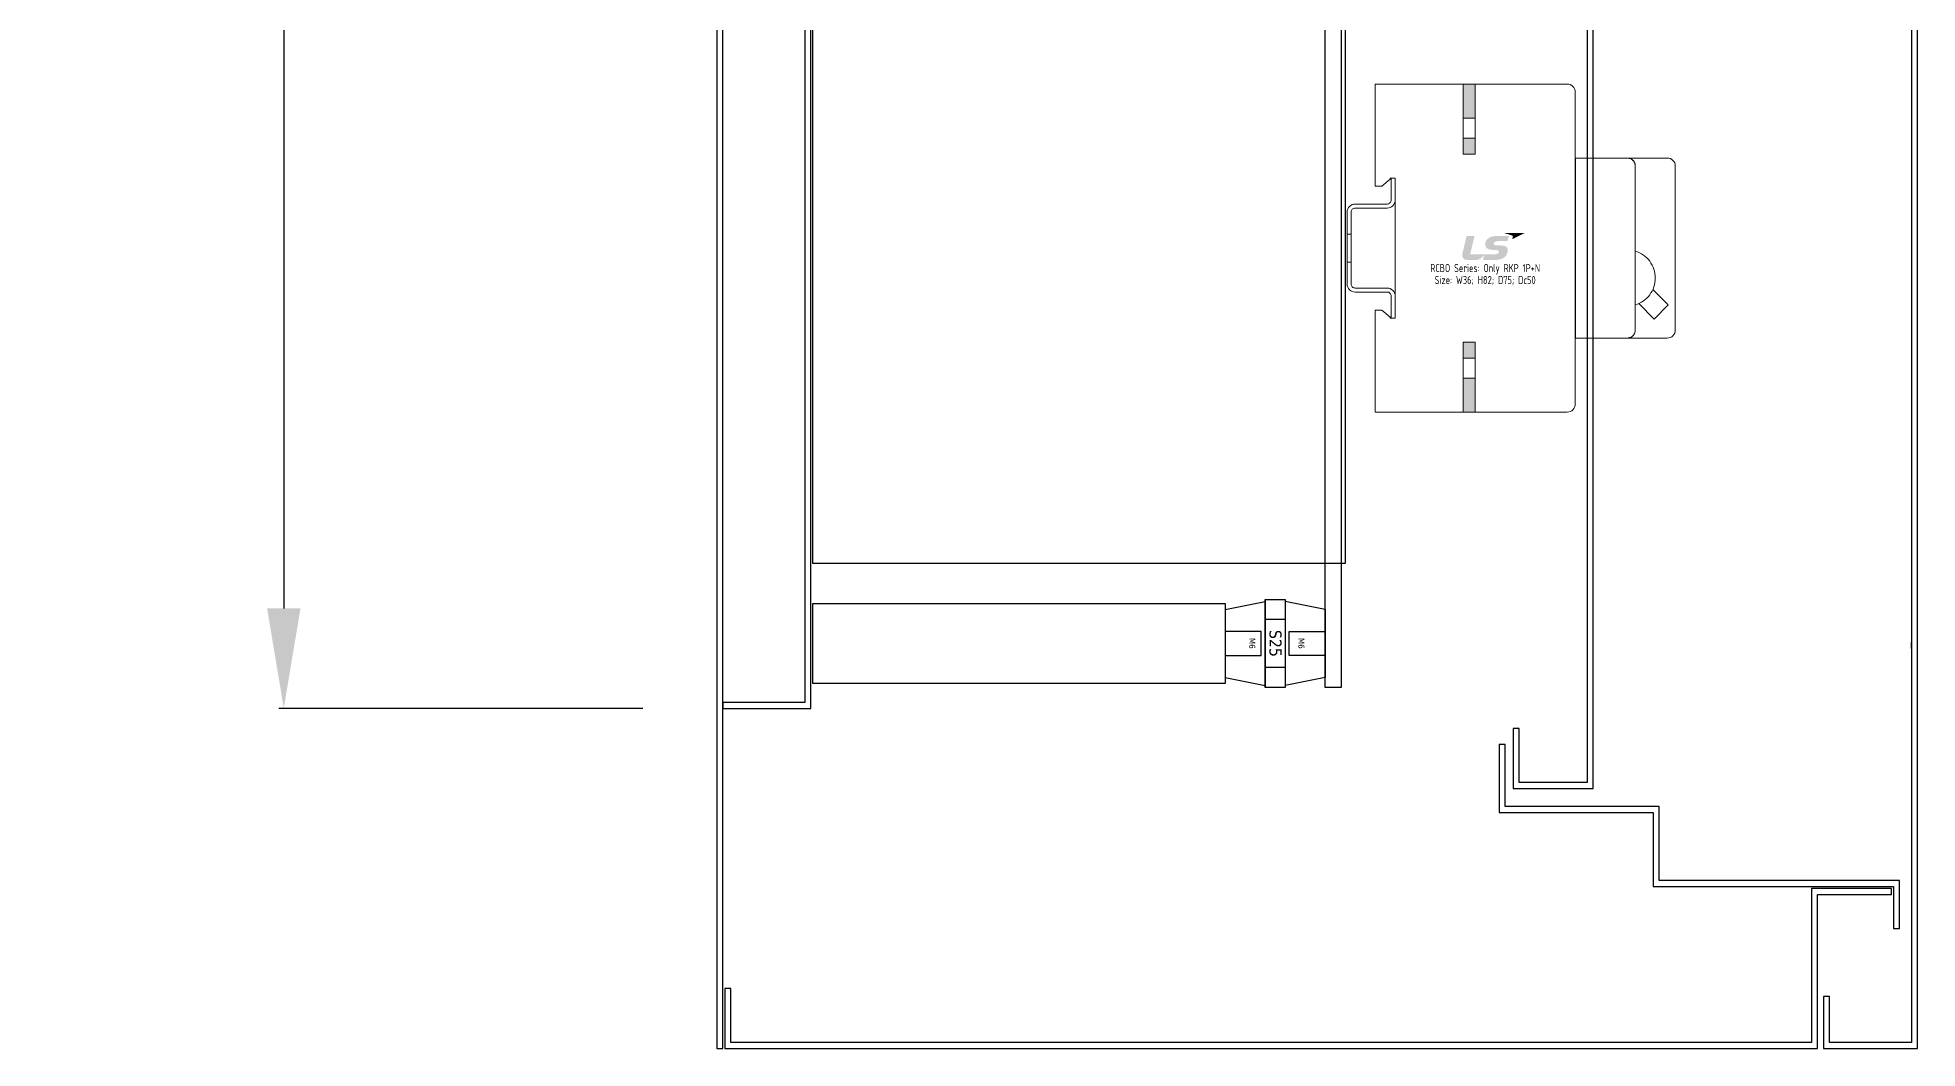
# Model space of a CAD drawing. Header units: inches. Extents: x 21 to 136330, y 8 to 58290.
# Drawn here: x 31707.9 to 32177.6, y 43670.6 to 43923.3 of the extents above; entities that cross this region are included whole.
import ezdxf
from ezdxf.enums import TextEntityAlignment as Align

# ---------------------------------------------------------------- set-up
doc = ezdxf.new("R2010")
doc.units = ezdxf.units.IN
doc.header["$MEASUREMENT"] = 0
doc.linetypes.add('HIDDEN', pattern=[9.525, 6.35, -3.175])
doc.layers.add('@.0.DM. NÉT CHÍNH', color=7, linetype='Continuous')
doc.layers.add('@.DM. KÍCH THƯỚC', color=8, linetype='Continuous', transparency=0.2)
doc.layers.add('@.DM. KÍCH THƯỚC @ 1', color=8, linetype='Continuous', transparency=0.2)
doc.styles.add('roman', font='roman.shx', dxfattribs={"width": 0.8})
doc.styles.get("Standard").update_dxf_attribs({"font": 'arial.ttf'})
doc.styles.add('WD_IEC', font='isocp2.shx')
doc.dimstyles.new('Kích thước Duy Mạnh', dxfattribs={"dimtxt": 30, "dimasz": 25, "dimexe": 1.25, "dimexo": 20, "dimtad": 1, "dimdec": 1, "dimtxsty": 'roman', "dimcen": 2.5, "dimclrd": 8, "dimclre": 8, "dimclrt": 2, "dimadec": 0, "dimazin": 0, "dimtfac": 1, "dimtdec": 1, "dimtix": 1, "dimtmove": 0, "dimatfit": 3, "dimfxl": 1, "dimtfillclr": 1, "dimarcsym": 0})

# ---------------------------------------------------------------- blocks, each defined once
blk = doc.blocks.new('*D758')
at = {"layer": '@.DM. KÍCH THƯỚC', "color": 8, "lineweight": -2, "transparency": 16777216}
for p, q in [((31859.1, 44505.62), (31768.13, 44505.62)), ((31859.1, 43755.62), (31768.13, 43755.62))]:
    blk.add_line(p, q, dxfattribs=at)
at = {"layer": '@.DM. KÍCH THƯỚC', "lineweight": -2, "transparency": 16777216}
blk.add_line((31769.38, 44480.62), (31769.38, 43780.62), dxfattribs=at)
at = {"layer": '@.DM. KÍCH THƯỚC', "transparency": 16777216}
for points in [[(31765.22, 44480.62), (31773.55, 44480.62), (31769.38, 44505.62)], [(31765.22, 43780.62), (31773.55, 43780.62), (31769.38, 43755.62)]]:
    blk.add_solid(points, dxfattribs=at)
at = {"layer": 'Defpoints', "color": 0, "transparency": 16777216}
for p in [(31879.1, 44505.62), (31769.38, 43755.62), (31879.1, 43755.62)]:
    blk.add_point(p, dxfattribs=at)
at = {"layer": '@.DM. KÍCH THƯỚC', "color": 2, "transparency": 16777216, "insert": (31708.76, 44268.91), "char_height": 60, "attachment_point": 1, "rotation": 90, "style": 'roman'}
blk.add_mtext('750', dxfattribs=at)
blk = doc.blocks.new('*U42')
at = {"color": 1}
for p, q in [((-25, 18.03), (-15, 20.03)), ((-15, 20.53), (-15, -1.47)), ((-15, 20.53), (-10, 20.53)), ((-15, -1.47), (-15, 20.53)), ((-15, 20.03), (-15, -0.97)), ((-10, 20.53), (-10, -1.47)), ((0, 18.03), (-10, 20.03)), ((-25, 18.03), (-25, 1.03)), ((-10, 15.53), (-15, 15.53)), ((0, 18.03), (0, 1.03)), ((-25, 1.03), (-15, -0.97)), ((-10, 3.53), (-15, 3.53)), ((0, 1.03), (-10, -0.97)), ((-10, -1.47), (-15, -1.47))]:
    blk.add_line(p, q, dxfattribs=at)
for points in [[(-25, 12.53), (-25, 6.53), (-16, 6.53), (-16, 12.53)], [(0, 12.53), (0, 6.53), (-9, 6.53), (-9, 12.53)]]:
    blk.add_lwpolyline(points, close=True, dxfattribs=at)
at = {"color": 1, "width": 30.0978, "attachment_point": 5, "rotation": 270}
for s, insert, char_height in [('{\\fTahoma|b0|i0|c0|p34;M6}', (-18.24, 9.53), 1.5), ('{\\fTahoma|b0|i0|c0|p34;S25}', (-12.42, 9.53), 3), ('{\\fTahoma|b0|i0|c0|p34;M6}', (-5.95, 9.53), 1.5)]:
    blk.add_mtext(s, dxfattribs=dict(at, insert=insert, char_height=char_height))
blk = doc.blocks.new('E DIN35')
at = {"color": 8, "linetype": 'HIDDEN', "lineweight": 9}
for p, q in [((12, 3.5), (11, 3.5)), ((12, -3.5), (11, -3.5))]:
    blk.add_line(p, q, dxfattribs=at)
at = {"color": 0, "linetype": 'ByBlock', "lineweight": 9}
blk.add_lwpolyline([(11, 9, 0.414214), (10, 10), (2, 10, -0.414214), (0, 12), (0, 17.5), (1, 17.5), (1, 12, 0.414214), (2, 11), (10, 11, -0.414214), (12, 9), (12, -9, -0.414214), (10, -11), (2, -11, 0.414214), (1, -12), (1, -17.5), (0, -17.5), (0, -12, -0.414214), (2, -10), (10, -10, 0.414214), (11, -9)], format="xyb", close=True, dxfattribs=at)
blk = doc.blocks.new('Logo LS')
h = blk.add_hatch(color=152)
edge = h.paths.add_edge_path()
edge.add_spline(control_points=[(8.564, 2.4685), (8.9563, 2.4685), (9.1808, 2.3695), (9.1808, 2.1071), (9.1808, 1.9364), (9.0647, 1.7112), (8.9598, 1.6289), (8.7187, 1.4434), (8.5071, 1.4239), (7.3804, 1.4239), (7.3804, 1.4239), (1.9845, 1.4239), (1.9845, 1.4239), (1.9845, 1.4239), (3.0765, 6), (3.0765, 6), (3.0765, 6), (1.2699, 6), (1.2699, 6), (1.1455, 6), (1.099, 5.9656), (1.0613, 5.8181), (1.0613, 5.8181), (0.0442, 1.6058), (0.0442, 1.6058), (-0.1471, 0.7691), (0.2857, 0), (1.2486, 0), (2.2111, 0), (2.7619, 0), (3.5799, 0), (4.1541, 0), (4.8861, 0.4936), (5.2879, 1.0618), (5.3385, 1.1329), (5.4271, 1.146), (5.3916, 0.9943), (5.3208, 0.6944), (5.236, 0.3324), (5.2144, 0.2429), (5.1738, 0.067), (5.266, 0), (5.3495, 0), (5.3495, 0), (7.4326, 0), (8.0953, 0), (10.4251, 0), (11.3139, 1.1151), (11.4147, 2.4436), (11.4656, 3.1179), (10.9845, 3.6322), (9.6483, 3.6322), (9.6483, 3.6322), (8.9865, 3.6322), (8.6221, 3.6322), (8.2547, 3.6322), (7.8802, 3.7638), (7.8802, 4.0914), (7.8802, 4.4268), (8.308, 4.7296), (8.8585, 4.7296), (8.8585, 4.7296), (11.3596, 4.7296), (11.3596, 4.7296), (11.3596, 4.7296), (11.5587, 5.5206), (11.6019, 5.7037), (11.6558, 5.9342), (11.5877, 6), (11.4182, 6), (11.4182, 6), (8.3288, 6), (8.3288, 6), (6.5328, 6), (5.7269, 4.8013), (5.7269, 3.9445), (5.7269, 3.0871), (6.4178, 2.4697), (8.1984, 2.4697), (8.1984, 2.4697), (8.564, 2.4685), (8.564, 2.4685)], knot_values=[0, 0, 0, 0, 1, 1, 1, 2, 2, 2, 3, 3, 3, 4, 4, 4, 5, 5, 5, 6, 6, 6, 7, 7, 7, 8, 8, 8, 9, 9, 9, 10, 10, 10, 11, 11, 11, 12, 12, 12, 13, 13, 13, 14, 14, 14, 15, 15, 15, 16, 16, 16, 17, 17, 17, 18, 18, 18, 19, 19, 19, 20, 20, 20, 21, 21, 21, 22, 22, 22, 23, 23, 23, 24, 24, 24, 25, 25, 25, 26, 26, 26, 27, 27, 27, 27], degree=3, periodic=0)
h = blk.add_hatch(color=10)
edge = h.paths.add_edge_path()
edge.add_spline(control_points=[(10.5597, 6.7227), (10.5597, 6.7227), (15.5292, 6.7227), (15.5292, 6.7227), (15.5292, 6.7227), (12.5227, 5.194), (12.5227, 5.194), (12.5227, 5.194), (12.6282, 5.6846), (12.6608, 5.831), (12.6957, 5.9856), (12.6412, 6.0887), (12.451, 6.1474), (12.2549, 6.2072), (10.5597, 6.7227), (10.5597, 6.7227)], knot_values=[0, 0, 0, 0, 1, 1, 1, 2, 2, 2, 3, 3, 3, 4, 4, 4, 5, 5, 5, 5], degree=3, periodic=0)
at = {"layer": 'Defpoints', "color": 2, "linetype": 'ByBlock', "lineweight": 9}
blk.add_line((5.7544, 3), (5.7544, 3), dxfattribs=at)
blk = doc.blocks.new('*U127')
at = {"linetype": 'ByBlock', "lineweight": 9}
h = blk.add_hatch(color=20, dxfattribs=at)
h.dxf.hatch_style = 1
h.paths.add_polyline_path([(29, 32.5), (32, 32.5), (32, 41), (29, 41)])
h.paths.add_polyline_path([(29, 23.5), (32, 23.5), (32, 27.5), (29, 27.5)])
h = blk.add_hatch(color=20, dxfattribs=at)
h.dxf.hatch_style = 1
h.paths.add_polyline_path([(29, -41), (32, -41), (32, -32.5), (29, -32.5)])
h.paths.add_polyline_path([(29, -27.5), (32, -27.5), (32, -23.5), (29, -23.5)])
at = {"color": 112}
blk.add_line((57, 22.5), (57, -22.5), dxfattribs=at)
at = {"color": 0, "linetype": 'ByBlock', "lineweight": 18}
blk.add_lwpolyline([(12, 17.5), (12, 0), (12, -17.5), (10.75, -17.5), (10.75, -17.25), (8.67, -15.5), (7, -15.5), (7, -41), (55, -41, 0.414214), (57, -39), (57, -22.5), (80, -22.5, 0.414214), (82, -20.5), (82, 0), (82, 20.5, 0.414214), (80, 22.5), (57, 22.5), (57, 39, 0.414214), (55, 41), (7, 41), (7, 15.5), (8.67, 15.5), (10.75, 17.25), (10.75, 17.5)], format="xyb", close=True, dxfattribs=at)
at = {"color": 20, "linetype": 'ByBlock', "lineweight": 9}
for points in [[(32, 23.5), (29, 23.5), (29, 41), (32, 41)], [(32, 32.5), (29, 32.5), (29, 27.5), (32, 27.5)], [(32, -23.5), (29, -23.5), (29, -41), (32, -41)], [(32, -32.5), (29, -32.5), (29, -27.5), (32, -27.5)]]:
    blk.add_lwpolyline(points, close=True, dxfattribs=at)
at = {"color": 8, "linetype": 'HIDDEN', "lineweight": 9, "ltscale": 5}
blk.add_lwpolyline([(70, -22.5, 0.414214), (72, -20.5), (72, 0), (72, 20.5, 0.414214), (70, 22.5)], format="xyb", dxfattribs=at)
blk.add_lwpolyline([(72.86, -13.89), (76.72, -17.75), (80.25, -14.22), (76.39, -10.36)], dxfattribs=at)
blk.add_arc((70, -7.5), 7, 286.6015, 73.3985, dxfattribs=at)
at = {"color": 8, "linetype": 'ByBlock', "lineweight": 9, "xscale": -1}
blk.add_blockref('E DIN35', (12, 0), dxfattribs=at)
at = {"color": 0, "linetype": 'ByBlock', "lineweight": 9}
blk.add_blockref('Logo LS', (28.75, -3), dxfattribs=at)
at = {"layer": 'Defpoints', "color": 8, "style": 'WD_IEC', "width": 0.75}
for s, p in [('RCBO Series: Only RKP 1P+N', (34.5, -5)), ('Size: W36; H82; D75; Dc50', (34.5, -8))]:
    blk.add_text(s, height=2, dxfattribs=at).set_placement(p, align=Align.MIDDLE_CENTER)

msp = doc.modelspace()

# ---------------------------------------------------------------- linework, layer by layer
at = {"layer": '@.0.DM. NÉT CHÍNH'}
msp.add_line((32176.0978, 43770.6229), (32176.0978, 43772.1229), dxfattribs=at)
for points in [[(31879.0978, 43670.6229), (31879.0978, 44619.1229), (31877.5978, 44619.1229), (31877.5978, 43670.6229)], [(32176.0978, 44589.1229), (32176.0978, 43672.1229), (32155.5978, 43672.1229), (32155.5978, 43683.6229), (32154.0978, 43683.6229), (32154.0978, 43670.6229), (32177.5978, 43670.6229), (32177.5978, 44590.6229), (32154.0978, 44590.6229), (32154.0978, 44577.6229), (32155.5978, 44577.6229), (32155.5978, 44589.1229)], [(32095.0978, 44524.1229), (32095.0978, 43737.1229), (32078.0978, 43737.1229), (32078.0978, 43750.6229), (32076.5978, 43750.6229), (32076.5978, 43735.6229), (32096.5978, 43735.6229), (32096.5978, 44525.6229), (32076.5978, 44525.6229), (32076.5978, 44510.6229), (32078.0978, 44510.6229), (32078.0978, 44524.1229)], [(31879.0978, 44505.6229), (31879.0978, 44504.1229), (31899.5978, 44504.1229), (31899.5978, 43757.1229), (31879.0978, 43757.1229), (31879.0978, 43755.6229), (31901.0978, 43755.6229), (31901.0978, 44505.6229)], [(32073.0978, 43746.6229), (32073.0978, 43729.6229), (32111.5978, 43729.6229), (32111.5978, 43711.1229), (32171.5978, 43711.1229), (32171.5978, 43700.6229), (32173.0978, 43700.6229), (32173.0978, 43712.6229), (32113.0978, 43712.6229), (32113.0978, 43731.1229), (32074.5978, 43731.1229), (32074.5978, 43746.6229)], [(31881.0978, 43685.6229), (31879.5978, 43685.6229), (31879.5978, 43670.6229), (32152.5978, 43670.6229), (32152.5978, 43709.1229), (32171.0978, 43709.1229), (32171.0978, 43710.6229), (32151.0978, 43710.6229), (32151.0978, 43672.1229), (31881.0978, 43672.1229)]]:
    msp.add_lwpolyline(points, close=True, dxfattribs=at)
at = {"layer": '@.0.DM. NÉT CHÍNH', "color": 1}
msp.add_lwpolyline([(32029.5978, 44181.8811), (32033.5978, 44181.8811), (32033.5978, 43760.8811), (32029.5978, 43760.8811)], close=True, dxfattribs=at)
at = {"layer": '@.0.DM. NÉT CHÍNH', "color": 4}
for points in [[(31901.5978, 44120.8811), (32034.5978, 44120.8811), (32034.5978, 43791.8811), (31901.5978, 43791.8811)], [(31901.5978, 43781.8811), (32004.5978, 43781.8811), (32004.5978, 43761.8811), (31901.5978, 43761.8811)]]:
    msp.add_lwpolyline(points, close=True, dxfattribs=at)

# ---------------------------------------------------------------- block references
at = {"color": 0, "linetype": 'ByBlock', "lineweight": 9}
msp.add_blockref('*U127', (32035.0978, 43870.7245), dxfattribs=at)
msp.add_blockref('*U42', (32029.5978, 43762.3548))

# ---------------------------------------------------------------- dimensions: what is measured, and where the dimension line sits
at = {"layer": '@.DM. KÍCH THƯỚC @ 1', "color": 0}
dim = msp.add_linear_dim(base=(31769.3836, 43755.6229), p1=(31879.0978, 44505.6229), p2=(31879.0978, 43755.6229), angle=90, dimstyle='Kích thước Duy Mạnh', override={"dimscale": 1, "dimtxt": 60, "dimdec": 0, "dimclrd": 256, "dimtdec": 0, "dimtix": 1, "dimtofl": 0, "dimtmove": 0, "dimatfit": 1}, dxfattribs=at)
dim.commit()
dim.dimension.update_dxf_attribs({"geometry": '*D758', "text_midpoint": (31769.3836, 44330.6229), "dimtype": 128})

doc.saveas('drawing.dxf')
